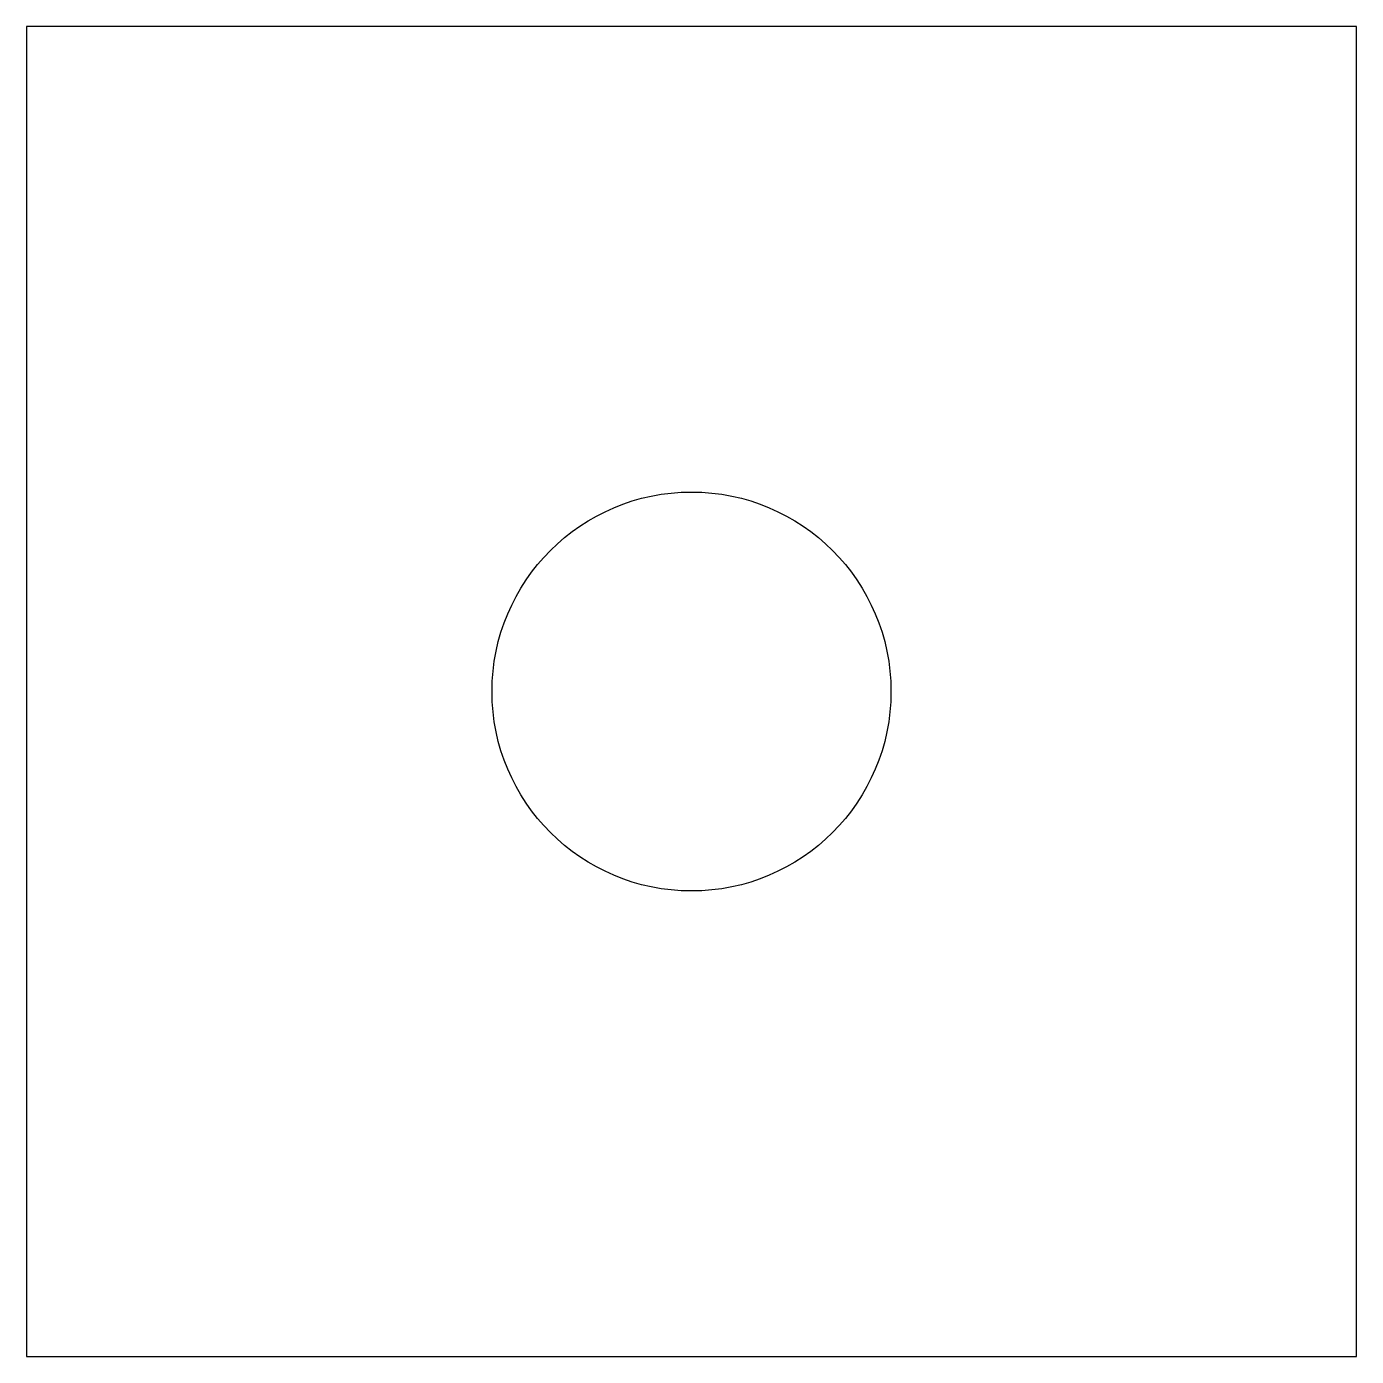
# Model space of a CAD drawing. Header units: millimetres. Extents: x 0 to 100, y 0 to 100.
import ezdxf

# ---------------------------------------------------------------- set-up
doc = ezdxf.new("R2010")
doc.units = ezdxf.units.MM

msp = doc.modelspace()

# ---------------------------------------------------------------- linework, layer by layer
at = {"layer": 'CUT'}
msp.add_lwpolyline([(0, 0), (100, 0), (100, 100), (0, 100)], close=True, dxfattribs=at)
msp.add_circle((50, 50), 15, dxfattribs=at)

doc.saveas('drawing.dxf')
